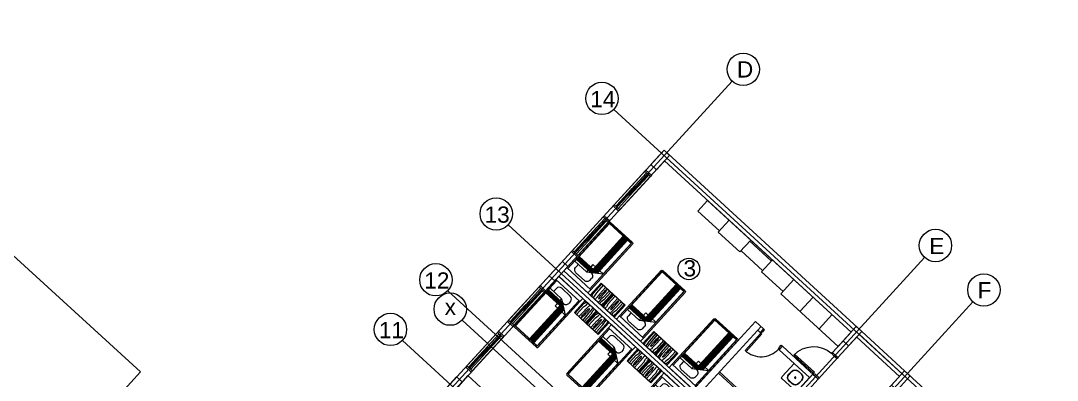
# Model space of a CAD drawing. Header units: metres. Extents: x 750 to 3116, y -341 to 1465.
# Drawn here: x 1576.03 to 1608.08, y 1284.21 to 1295.31 of the extents above; entities that cross this region are included whole.
import ezdxf

# ---------------------------------------------------------------- set-up
doc = ezdxf.new("R2010")
doc.units = ezdxf.units.M
for name, color, linetype, lineweight in [('A-Door', 254, 'Continuous', 5), ('Bathroom Door', 252, 'Continuous', 5), ('Bathroom fur', 252, 'Continuous', 5), ('Centre Line', 7, 'Continuous', 13), ('Column', 50, 'Continuous', 20), ('Furniture', 44, 'Continuous', 5), ('GUIDE LINE', 7, 'Continuous', 5), ('Hidden line', 251, 'Continuous', 5), ('Levels', 252, 'Continuous', 5), ('Railing', 190, 'Continuous', 5), ('Wall ext', 20, 'Continuous', 18), ('WINDOW', 33, 'Continuous', 5)]:
    doc.layers.add(name, color=color, linetype=linetype, lineweight=lineweight)
doc.layers.add('Text', color=7, linetype='Continuous')
doc.styles.get("Standard").update_dxf_attribs({"font": 'arial.ttf'})

# ---------------------------------------------------------------- blocks, each defined once
blk = doc.blocks.new('Bed')
at = {"layer": 'Furniture', "linetype": 'Continuous'}
for p, q in [((1878.327, 465.952), (1879.337, 465.952)), ((1878.327, 465.817), (1878.327, 465.952)), ((1879.337, 465.817), (1878.327, 465.817)), ((1878.327, 463.909), (1878.327, 465.817)), ((1878.367, 463.909), (1878.367, 465.817)), ((1878.642, 465.742), (1879.002, 465.742)), ((1879.297, 465.817), (1879.297, 463.909)), ((1879.337, 465.952), (1879.337, 465.817)), ((1879.337, 465.817), (1879.337, 463.909)), ((1878.377, 465.499), (1878.862, 465.499)), ((1878.377, 463.919), (1878.377, 465.499)), ((1878.962, 465.429), (1878.377, 465.429)), ((1878.992, 465.407), (1878.377, 465.407)), ((1879.022, 465.386), (1878.377, 465.386)), ((1879.052, 465.365), (1878.377, 465.365)), ((1878.525, 465.544), (1878.525, 465.624)), ((1878.862, 465.499), (1879.287, 465.199)), ((1878.862, 465.199), (1878.862, 465.499)), ((1878.962, 463.919), (1878.962, 465.429)), ((1879.002, 465.427), (1878.965, 465.427)), ((1878.992, 463.919), (1878.992, 465.407)), ((1879.022, 463.919), (1879.022, 465.386)), ((1879.052, 463.919), (1879.052, 465.365)), ((1879.12, 465.624), (1879.12, 465.544)), ((1879.082, 465.344), (1878.377, 465.344)), ((1879.112, 465.323), (1878.377, 465.323)), ((1879.142, 465.302), (1878.377, 465.302)), ((1879.287, 465.199), (1878.862, 465.199)), ((1879.082, 463.919), (1879.082, 465.344)), ((1879.112, 463.919), (1879.112, 465.323)), ((1879.142, 463.919), (1879.142, 465.302)), ((1879.287, 465.199), (1879.287, 463.919)), ((1879.297, 463.909), (1878.367, 463.909)), ((1879.297, 463.869), (1878.367, 463.869)), ((1879.287, 463.919), (1878.377, 463.919))]:
    blk.add_line(p, q, dxfattribs=at)
for centre, radius, start, end in [((1878.642, 465.624), 0.117, 90, 180), ((1879.002, 465.624), 0.117, 360, 90), ((1878.642, 465.544), 0.117, 180.0006, 202.5189), ((1879.002, 465.544), 0.117, 270, 0), ((1878.367, 463.909), 0.04, 180, 270), ((1879.297, 463.909), 0.04, 270, 0)]:
    blk.add_arc(centre, radius, start, end, dxfattribs=at)
blk = doc.blocks.new('Nightstand')
at = {"layer": 'Furniture'}
for p, q in [((1879.838, 464.54), (1879.838, 464.04)), ((1880.338, 464.54), (1879.838, 464.54)), ((1879.843, 464.535), (1879.843, 464.045)), ((1880.333, 464.535), (1879.843, 464.535)), ((1879.869, 464.442), (1879.871, 464.467)), ((1879.869, 464.045), (1879.869, 464.442)), ((1879.929, 464.358), (1879.951, 464.469)), ((1879.951, 464.469), (1879.951, 464.535)), ((1880.074, 464.444), (1880.068, 464.44)), ((1880.08, 464.44), (1880.074, 464.444)), ((1880.226, 464.469), (1880.226, 464.535)), ((1880.248, 464.358), (1880.226, 464.469)), ((1880.308, 464.442), (1880.305, 464.467)), ((1880.308, 464.045), (1880.308, 464.442)), ((1880.333, 464.045), (1880.333, 464.535)), ((1880.338, 464.04), (1880.338, 464.54)), ((1879.929, 464.045), (1879.929, 464.358)), ((1879.997, 464.32), (1879.991, 464.045)), ((1880.147, 464.32), (1880.147, 464.045)), ((1880.248, 464.045), (1880.248, 464.358)), ((1879.838, 464.04), (1880.338, 464.04)), ((1879.843, 464.045), (1880.333, 464.045)), ((1880.068, 464.081), (1880.074, 464.077)), ((1880.074, 464.077), (1880.08, 464.081))]:
    blk.add_line(p, q, dxfattribs=at)
for centre, radius, start, end in [((1880.021, 464.452), 0.15, 146.5657, 174.2856), ((1881.576, 464.32), 1.578, 174.0179, 180), ((1880.825, 464.399), 0.823, 170.5074, 174.0179), ((1880.395, 464.345), 0.343, 169.4757, 175.5997), ((1880.197, 464.382), 0.142, 155.8434, 169.4757), ((1879.951, 464.382), 0.142, 10.5243, 24.1566), ((1879.753, 464.345), 0.343, 4.4003, 10.5243), ((1879.315, 464.399), 0.828, 5.9821, 9.4446), ((1878.564, 464.32), 1.583, 0, 5.9821), ((1880.156, 464.452), 0.15, 5.7144, 33.4343), ((1880.715, 464.32), 0.664, 175.5997, 180), ((1880.715, 464.32), 0.664, 180, 184.4003), ((1886.298, 464.381), 6.246, 181.0259, 182.4606), ((1880.197, 464.139), 0.142, 190.5243, 204.1566), ((1879.951, 464.139), 0.142, 335.8434, 349.4757), ((1873.85, 464.381), 6.246, 357.5394, 358.9741), ((1879.433, 464.32), 0.664, 0, 4.4003), ((1879.433, 464.32), 0.664, 355.5997, 0)]:
    blk.add_arc(centre, radius, start, end, dxfattribs=at)
blk = doc.blocks.new('Wash bashin')
at = {"layer": 'Bathroom fur', "ltscale": 0.35}
for p, q in [((1884.067, 437.333), (1884.067, 437.883)), ((1884.117, 437.933), (1884.717, 437.933)), ((1884.717, 437.333), (1884.717, 437.933)), ((1884.067, 437.333), (1884.717, 437.333))]:
    blk.add_line(p, q, dxfattribs=at)
at = {"layer": 'Bathroom fur'}
for p, q in [((1884.327, 437.838), (1884.447, 437.838)), ((1884.327, 437.83), (1884.447, 437.83)), ((1884.177, 437.568), (1884.177, 437.688)), ((1884.185, 437.568), (1884.185, 437.688)), ((1884.589, 437.688), (1884.589, 437.568)), ((1884.597, 437.688), (1884.597, 437.568)), ((1884.447, 437.426), (1884.327, 437.426)), ((1884.447, 437.418), (1884.327, 437.418))]:
    blk.add_line(p, q, dxfattribs=at)
blk.add_circle((1884.392, 437.633), 0.0225, dxfattribs=at)
at = {"layer": 'Bathroom fur', "ltscale": 0.35}
blk.add_arc((1884.117, 437.883), 0.05, 90, 180, dxfattribs=at)
at = {"layer": 'Bathroom fur'}
for centre, radius, start, end in [((1884.327, 437.688), 0.15, 90, 180), ((1884.327, 437.688), 0.142, 90, 180), ((1884.447, 437.688), 0.15, 0, 90), ((1884.447, 437.688), 0.142, 0, 90), ((1884.327, 437.568), 0.15, 180, 270), ((1884.327, 437.568), 0.142, 180, 270), ((1884.447, 437.568), 0.15, 270, 0), ((1884.447, 437.568), 0.142, 270, 0)]:
    blk.add_arc(centre, radius, start, end, dxfattribs=at)
blk = doc.blocks.new('Door 900')
at = {"layer": 'A-Door'}
for points in [[(29934124, 12198491), (29934164, 12198491), (29934164, 12198476), (29934239, 12198476), (29934314, 12198476), (29934314, 12198491), (29934354, 12198491), (29934354, 12198524), (29934239, 12198524), (29934124, 12198524)], [(29934164, 12197672), (29934314, 12197672), (29934314, 12197658), (29934354, 12197658), (29934354, 12197624), (29934239, 12197624), (29934124, 12197624), (29934124, 12197658), (29934164, 12197658)]]:
    blk.add_lwpolyline(points, close=True, dxfattribs=at)
blk.add_lwpolyline([(29935187, 12197658), (29934354, 12197658), (29934354, 12197698), (29935185, 12197698)], dxfattribs=at)
blk.add_arc((29934327, 12197631), 860, 1.7769, 88.2024, dxfattribs=at)
blk = doc.blocks.new('Door1')
at = {"layer": 'Bathroom Door'}
for p, q in [((1900.586, 444.886), (1899.856, 444.886)), ((1900.586, 444.846), (1899.857, 444.846))]:
    blk.add_line(p, q, dxfattribs=at)
for points in [[(1900.736, 444.921), (1900.586, 444.921), (1900.586, 444.886), (1900.636, 444.886), (1900.636, 444.871), (1900.736, 444.871), (1900.736, 444.921)], [(1900.586, 444.886), (1900.586, 444.846)], [(1900.736, 444.121), (1900.586, 444.121), (1900.586, 444.156), (1900.636, 444.156), (1900.636, 444.171), (1900.736, 444.171), (1900.736, 444.121)]]:
    blk.add_lwpolyline(points, dxfattribs=at)
blk.add_arc((1900.586, 444.886), 0.73, 180, 270, dxfattribs=at)
blk = doc.blocks.new('WINODO1')
at = {"layer": 'WINDOW', "linetype": 'Continuous'}
for p, q in [((2471212540, 936769700), (2471212491, 936769700)), ((2471212491, 936769700), (2471212491, 936769470)), ((2471212540, 936769700), (2471212540, 936769470)), ((2471213991, 936769700), (2471213943, 936769700)), ((2471213943, 936769700), (2471213943, 936769470)), ((2471213991, 936769700), (2471213991, 936769470)), ((2471212540, 936769470), (2471212491, 936769470)), ((2471213991, 936769470), (2471213943, 936769470))]:
    blk.add_line(p, q, dxfattribs=at)
at = {"layer": 'WINDOW'}
for p, q in [((2471212540, 936769700), (2471213943, 936769700)), ((2471213241, 936769537), (2471212540, 936769537)), ((2471212540, 936769470), (2471213943, 936769470)), ((2471212588, 936769633), (2471213217, 936769633)), ((2471212588, 936769585), (2471213217, 936769585)), ((2471213193, 936769561), (2471213089, 936769561)), ((2471213241, 936769633), (2471213943, 936769633)), ((2471213266, 936769585), (2471213895, 936769585)), ((2471213266, 936769537), (2471213895, 936769537)), ((2471213290, 936769609), (2471213394, 936769609))]:
    blk.add_line(p, q, dxfattribs=at)
at = {"layer": 'WINDOW', "color": 4}
blk.add_line((2471212588, 936769609), (2471213217, 936769609), dxfattribs=at)
at = {"layer": 'WINDOW', "color": 4, "true_color": 0x1fffff}
blk.add_line((2471213266, 936769561), (2471213895, 936769561), dxfattribs=at)
at = {"layer": 'WINDOW'}
for points in [[(2471212540, 936769585), (2471212588, 936769585), (2471212588, 936769633), (2471212540, 936769633)], [(2471213076, 936769561), (2471213089, 936769568), (2471213089, 936769554)], [(2471213217, 936769585), (2471213266, 936769585), (2471213266, 936769633), (2471213217, 936769633)], [(2471213217, 936769537), (2471213266, 936769537), (2471213266, 936769585), (2471213217, 936769585)], [(2471213406, 936769609), (2471213394, 936769616), (2471213394, 936769602)], [(2471213895, 936769537), (2471213943, 936769537), (2471213943, 936769585), (2471213895, 936769585)]]:
    blk.add_lwpolyline(points, close=True, dxfattribs=at)

msp = doc.modelspace()

# ---------------------------------------------------------------- linework, layer by layer
at = {"layer": 'Bathroom fur'}
for p, q in [((1598.707, 1283.412), (1597.6, 1284.425)), ((1598.74, 1283.449), (1597.634, 1284.462))]:
    msp.add_line(p, q, dxfattribs=at)
at = {"layer": 'Centre Line', "color": 30, "true_color": 0xf26722}
for p, q in [((1598.029, 1293.443), (1574.209, 1267.438)), ((1625.068, 1264.452), (1594.365, 1292.575)), ((1621.799, 1260.883), (1591.097, 1289.006)), ((1603.973, 1287.999), (1580.152, 1261.994)), ((1619.935, 1258.848), (1589.233, 1286.971)), ((1605.469, 1286.628), (1581.649, 1260.623)), ((1618.531, 1257.315), (1587.828, 1285.438))]:
    msp.add_line(p, q, dxfattribs=at)
at = {"layer": 'Centre Line', "color": 3, "true_color": 0x1fff1f}
msp.add_lwpolyline([(1589.677, 1286.066), (1612.323, 1265.323), (1624.767, 1278.909), (1647.479, 1258.105)], dxfattribs=at)
at = {"layer": 'Centre Line', "color": 30, "true_color": 0xf26722}
for centre in [(1598.367, 1293.812), (1593.997, 1292.912), (1590.728, 1289.344), (1604.31, 1288.368), (1588.864, 1287.309), (1605.807, 1286.996), (1589.307, 1286.402), (1587.459, 1285.775)]:
    msp.add_circle(centre, 0.5, dxfattribs=at)
at = {"layer": 'Column'}
for points in [[(1595.513, 1290.866), (1595.918, 1291.309), (1596.087, 1291.153), (1595.682, 1290.711), (1595.513, 1290.866)], [(1592.369, 1287.434), (1592.774, 1287.876), (1592.944, 1287.721), (1592.538, 1287.279), (1592.369, 1287.434)], [(1601.456, 1285.422), (1601.861, 1285.864), (1602.031, 1285.709), (1601.626, 1285.267), (1601.456, 1285.422)], [(1589.1, 1283.865), (1589.505, 1284.308), (1589.675, 1284.153), (1589.27, 1283.71), (1589.1, 1283.865)], [(1602.953, 1284.051), (1603.358, 1284.493), (1603.528, 1284.338), (1603.123, 1283.895), (1602.953, 1284.051)]]:
    msp.add_lwpolyline(points, dxfattribs=at)
at = {"layer": 'Furniture'}
for points in [[(1597.63, 1288.818), (1596.963, 1289.429), (1597.267, 1289.761), (1601.706, 1285.695)], [(1598.602, 1288.538), (1598.264, 1288.17), (1597.596, 1288.781), (1597.934, 1289.15)], [(1599.235, 1287.89), (1598.568, 1288.502)], [(1598.965, 1287.595), (1598.298, 1288.207)], [(1599.599, 1286.947), (1598.931, 1287.558), (1599.269, 1287.927)], [(1599.936, 1287.316), (1599.531, 1286.873), (1601.301, 1285.252)], [(1600.526, 1286.775), (1600.121, 1286.333)], [(1601.116, 1286.235), (1600.711, 1285.793)], [(1601.301, 1285.252), (1601.706, 1285.695)], [(1590.521, 1283.737), (1589.854, 1284.348), (1589.55, 1284.016), (1595.324, 1278.727)]]:
    msp.add_lwpolyline(points, dxfattribs=at)
at = {"layer": 'GUIDE LINE'}
msp.add_circle((1596.685, 1287.644), 0.333, dxfattribs=at)
at = {"layer": 'Hidden line'}
msp.add_line((1600.687, 1284.242), (1601.295, 1284.906), dxfattribs=at)
at = {"layer": 'Levels'}
for p, q in [((1601.876, 1285.539), (1603.203, 1284.324)), ((1602.031, 1285.709), (1603.358, 1284.493))]:
    msp.add_line(p, q, dxfattribs=at)
at = {"layer": 'Railing'}
msp.add_line((1601.953, 1285.624), (1603.281, 1284.408), dxfattribs=at)
at = {"layer": 'Wall ext'}
for p, q in [((1567.853, 1295.312), (1579.726, 1284.464)), ((1595.918, 1291.309), (1576.15, 1269.728)), ((1602.031, 1285.709), (1595.918, 1291.309)), ((1592.819, 1287.585), (1595.932, 1290.984)), ((1595.932, 1290.984), (1601.706, 1285.695)), ((1595.527, 1290.541), (1595.357, 1290.696)), ((1594.514, 1289.435), (1594.344, 1289.59)), ((1594.237, 1289.133), (1594.068, 1289.289)), ((1593.224, 1288.027), (1593.054, 1288.182)), ((1598.762, 1282.14), (1592.819, 1287.585)), ((1592.663, 1287.415), (1589.55, 1284.016)), ((1592.258, 1286.973), (1592.089, 1287.128)), ((1598.607, 1281.971), (1592.663, 1287.415)), ((1591.245, 1285.866), (1591.075, 1286.022)), ((1596.823, 1283.917), (1598.748, 1286.019)), ((1596.992, 1283.762), (1598.918, 1285.863)), ((1598.748, 1286.019), (1598.991, 1285.796)), ((1590.969, 1285.565), (1590.799, 1285.72)), ((1598.816, 1285.753), (1598.89, 1285.685)), ((1598.89, 1285.685), (1598.991, 1285.796)), ((1601.126, 1285.061), (1601.706, 1285.695)), ((1601.295, 1284.906), (1602.031, 1285.709)), ((1599.48, 1285.145), (1599.581, 1285.255)), ((1599.581, 1285.255), (1600.687, 1284.242)), ((1599.48, 1285.145), (1600.416, 1284.287)), ((1601.126, 1285.061), (1601.295, 1284.906)), ((1589.955, 1284.459), (1589.786, 1284.614)), ((1575.099, 1279.399), (1579.726, 1284.464)), ((1599.234, 1282.996), (1600.518, 1284.397)), ((1600.687, 1284.242), (1599.303, 1282.73)), ((1602.623, 1283.69), (1603.358, 1284.493)), ((1603.358, 1284.493), (1607.842, 1280.386))]:
    msp.add_line(p, q, dxfattribs=at)

# ---------------------------------------------------------------- block references
at = {"xscale": -1}
for name, p, rotation in [('Bed', (522.454, 2899.895), 137.5109696397398), ('Bed', (524.084, 2898.402), 137.5109696397398), ('Nightstand', (2666.283, -325.962), 317.5109696397399), ('Nightstand', (2666.652, -326.3), 317.5109696397399), ('Bed', (525.714, 2896.909), 137.5109696397398), ('Nightstand', (522.835, 2897.632), 137.5109696397398), ('Nightstand', (523.203, 2897.294), 137.5109696397398)]:
    msp.add_blockref(name, p, dxfattribs=dict(at, rotation=rotation))
for name, p, rotation in [('Bed', (-107.154, 2212.534), 317.5109696397398), ('Nightstand', (3293.984, 359.317), 137.5109696397398), ('Nightstand', (3294.353, 358.979), 137.5109696397398), ('Bed', (-105.525, 2211.041), 317.5109696397398), ('Nightstand', (-104.867, 2212.353), 317.5109696397398), ('Nightstand', (-104.498, 2212.015), 317.5109696397398), ('Bed', (-103.895, 2209.548), 317.5109696397398)]:
    msp.add_blockref(name, p, dxfattribs=dict(rotation=rotation))
at = {"layer": 'A-Door', "xscale": -0.001, "yscale": 0.001, "zscale": 0.001, "rotation": 317.510969639692}
msp.add_blockref('Door 900', (15435.437, -27929.343), dxfattribs=at)
at = {"layer": 'Bathroom Door', "rotation": 47.51096963990266}
msp.add_blockref('Door1', (643.229, -416.341), dxfattribs=at)
at = {"layer": 'Bathroom fur', "xscale": -1, "rotation": 137.5109696397398}
msp.add_blockref('Wash bashin', (506.01, 2879.81), dxfattribs=at)
at = {"layer": 'WINDOW', "linetype": 'Continuous', "xscale": 0.001, "yscale": 0.001, "zscale": 0.001, "rotation": 47.51096963974634}
for p in [(-976803.533, -2453739.176), (-976804.823, -2453740.584), (-976806.802, -2453742.744), (-976808.092, -2453744.152)]:
    msp.add_blockref('WINODO1', p, dxfattribs=at)

# ---------------------------------------------------------------- texts
at = {"layer": 'Text', "color": 30, "true_color": 0xf26722, "char_height": 0.5, "attachment_point": 1}
for s, width, insert in [('D', 0.83687, (1598.173, 1294.059)), ('14', 0.83687, (1593.637, 1293.141)), ('13', 0.83687, (1590.369, 1289.573)), ('E', 0.83687, (1604.118, 1288.604)), ('3', 3.12418, (1596.521, 1287.914)), ('12', 0.83687, (1588.505, 1287.538)), ('F', 0.83687, (1605.612, 1287.239)), ('x', 0.83687, (1589.135, 1286.722)), ('11', 0.83687, (1587.1, 1286.004))]:
    msp.add_mtext_dynamic_manual_height_columns(s, width=width, gutter_width=12.5, heights=[0], dxfattribs=dict(at, insert=insert))

doc.saveas('drawing.dxf')
